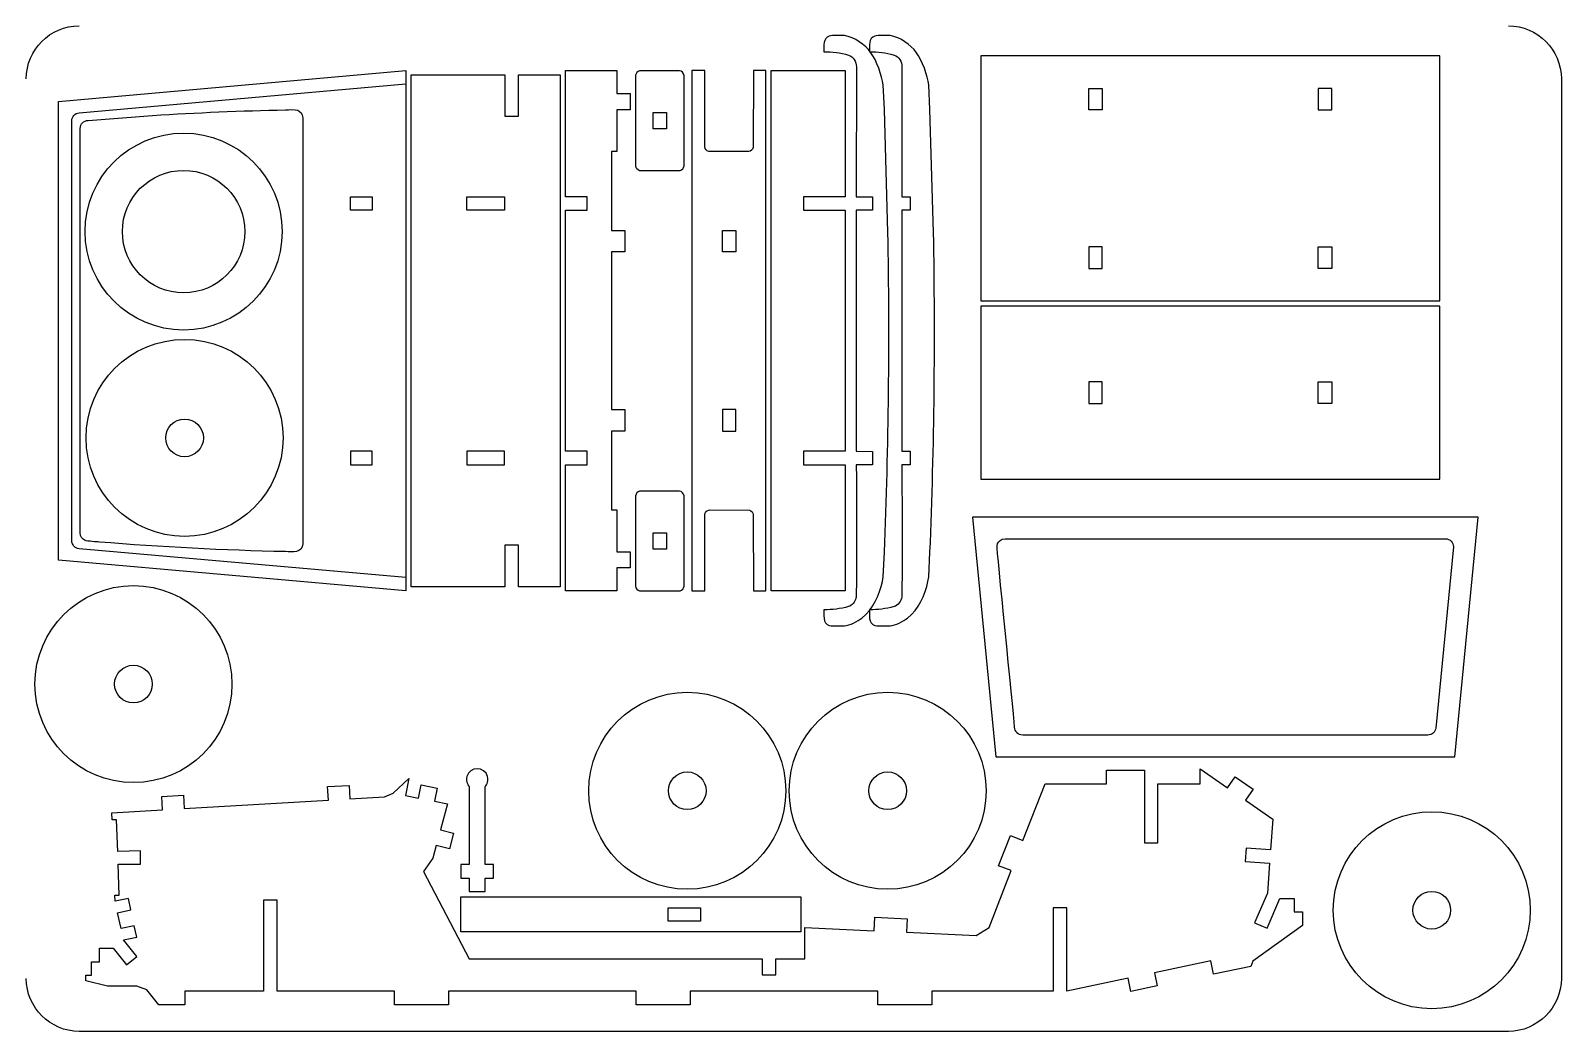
# Model space of a CAD drawing. Extents: x 502 to 1082, y 369 to 749.
# Drawn here: x 793.3 to 1082.5, y 368.9 to 558 of the extents above; entities that cross this region are included whole.
import ezdxf

# ---------------------------------------------------------------- set-up
doc = ezdxf.new("R2010")
doc.units = 0
doc.layers.get('0').update_dxf_attribs({"linetype": 'CONTINUOUS'})

msp = doc.modelspace()

# ---------------------------------------------------------------- linework, layer by layer
at = {"color": 7}
for p, q in [((1059.50359, 553.21485), (972.80809, 553.21485)), ((972.80809, 553.21485), (972.80809, 506.93955)), ((1059.50359, 506.93955), (1059.50359, 553.21485)), ((798.58959, 544.64285), (864.16659, 550.44915)), ((864.16659, 550.44915), (864.16659, 452.14105)), ((865.16659, 452.92365), (865.16659, 549.66645)), ((865.16659, 549.66645), (882.89699, 549.66625)), ((882.89699, 549.66625), (882.89719, 541.82975)), ((885.44699, 549.66625), (893.34879, 549.66645)), ((885.44729, 541.82975), (885.44699, 549.66625)), ((893.34879, 549.66645), (893.34879, 452.92365)), ((894.34879, 526.62045), (894.34889, 550.44055)), ((894.34889, 550.44055), (904.03879, 550.44055)), ((904.03879, 550.44055), (904.03869, 546.11675)), ((907.59099, 549.56615), (907.58869, 532.45345)), ((915.87299, 550.42755), (908.33889, 550.40225)), ((916.75109, 532.45345), (916.75109, 549.54945)), ((920.66269, 550.44915), (918.19779, 550.44915)), ((918.19779, 550.44915), (918.19779, 452.14095)), ((920.67149, 536.03625), (920.66269, 550.44915)), ((929.84259, 550.44915), (929.80779, 535.90535)), ((932.17879, 550.44915), (929.84259, 550.44915)), ((932.17879, 452.14095), (932.17879, 550.44915)), ((933.17879, 452.14095), (933.17879, 550.44915)), ((933.17879, 550.44915), (947.15969, 550.44915)), ((947.15969, 550.44915), (947.15969, 526.62135)), ((949.29429, 551.17715), (949.28959, 526.61215)), ((957.91109, 551.17705), (957.90629, 526.61205)), ((954.58179, 543.13265), (954.37609, 547.77905)), ((963.19859, 543.13255), (962.99279, 547.77895)), ((993.20699, 547.09495), (995.75689, 547.09495)), ((993.20699, 543.01495), (993.20699, 547.09495)), ((995.75689, 547.09495), (995.75689, 543.01495)), ((1039.10479, 547.09495), (1036.55479, 547.09495)), ((1036.55479, 547.09495), (1036.55479, 543.01495)), ((1039.10479, 543.01495), (1039.10479, 547.09495)), ((798.58959, 457.94735), (798.58959, 544.64285)), ((904.03869, 546.11675), (906.58869, 546.11675)), ((906.58869, 546.11675), (906.58869, 543.05685)), ((804.19949, 541.04095), (816.32929, 541.96695)), ((843.76159, 542.94515), (844.38999, 542.46295)), ((844.70619, 541.53155), (844.70619, 461.05875)), ((882.89719, 541.82975), (885.44729, 541.82975)), ((906.58869, 543.05685), (904.03869, 543.05685)), ((904.03869, 543.05685), (904.03869, 535.15815)), ((910.89509, 539.47415), (910.89509, 542.53405)), ((910.89509, 542.53405), (913.44499, 542.53405)), ((913.44499, 542.53405), (913.44499, 539.47415)), ((955.27089, 519.88865), (954.58179, 543.13265)), ((963.88769, 519.88855), (963.19859, 543.13255)), ((995.75689, 543.01495), (993.20699, 543.01495)), ((1036.55479, 543.01495), (1039.10479, 543.01495)), ((802.66359, 463.08515), (802.66359, 539.50495)), ((913.44499, 539.47415), (910.89509, 539.47415)), ((904.03869, 535.15815), (903.01869, 535.15815)), ((903.01869, 535.15815), (903.01869, 520.26665)), ((928.95569, 535.15805), (921.41869, 535.18405)), ((908.33599, 531.60135), (916.00379, 531.60135)), ((853.75719, 524.07215), (853.75719, 526.62215)), ((853.75719, 526.62215), (857.83709, 526.62215)), ((857.83709, 526.62215), (857.83709, 524.07215)), ((875.68789, 526.62445), (882.82779, 526.62445)), ((875.68789, 524.07555), (875.68789, 526.62445)), ((882.82779, 526.62445), (882.82769, 524.07565)), ((898.42879, 526.62045), (894.34879, 526.62045)), ((898.42879, 524.07055), (898.42879, 526.62045)), ((947.15969, 526.62135), (939.29839, 526.62135)), ((939.29839, 526.62135), (939.29839, 524.07145)), ((949.28959, 526.61215), (952.34979, 526.61465)), ((952.34979, 526.61465), (952.35089, 524.06475)), ((957.90629, 526.61205), (959.43919, 526.61335)), ((959.43919, 526.61335), (959.44039, 524.06335)), ((857.83709, 524.07215), (853.75719, 524.07215)), ((882.82769, 524.07565), (875.68789, 524.07555)), ((894.34889, 478.51965), (894.34889, 524.07055)), ((894.34889, 524.07055), (898.42879, 524.07055)), ((939.29839, 524.07145), (947.15979, 524.07145)), ((947.15979, 524.07145), (947.15979, 478.51865)), ((952.35089, 524.06475), (949.29009, 524.06215)), ((949.29009, 524.06215), (949.29009, 478.50935)), ((959.44039, 524.06335), (957.90679, 524.06215)), ((957.90679, 524.06215), (957.90679, 478.50925)), ((903.01869, 520.26665), (905.56869, 520.26665)), ((905.56869, 520.26665), (905.56869, 516.18675)), ((923.97889, 516.18665), (923.97889, 520.26655)), ((923.97889, 520.26655), (926.52889, 520.26655)), ((926.52889, 520.26655), (926.52889, 516.18665)), ((905.56869, 516.18675), (903.01869, 516.18675)), ((903.01869, 516.18675), (903.01869, 486.40355)), ((926.52889, 516.18665), (923.97889, 516.18665)), ((995.75689, 517.13935), (993.20699, 517.13935)), ((993.20699, 517.13935), (993.20699, 513.05945)), ((995.75689, 513.05945), (995.75689, 517.13935)), ((1036.55479, 513.05945), (1036.55479, 517.13935)), ((1036.55479, 517.13935), (1039.10479, 517.13935)), ((1039.10479, 517.13935), (1039.10479, 513.05945)), ((993.20699, 513.05945), (995.75689, 513.05945)), ((1039.10479, 513.05945), (1036.55479, 513.05945)), ((972.80809, 506.93955), (1059.50359, 506.93955)), ((1059.50369, 505.93955), (972.80809, 505.93955)), ((972.80809, 505.93955), (972.80809, 473.26775)), ((1059.50369, 473.26775), (1059.50369, 505.93955)), ((995.75699, 491.64365), (993.20709, 491.64365)), ((993.20709, 491.64365), (993.20709, 487.56375)), ((995.75699, 487.56375), (995.75699, 491.64365)), ((1036.55489, 487.56375), (1036.55489, 491.64365)), ((1036.55489, 491.64365), (1039.10489, 491.64365)), ((1039.10489, 491.64365), (1039.10489, 487.56375)), ((903.01869, 486.40355), (905.56869, 486.40355)), ((905.56869, 486.40355), (905.56869, 482.32355)), ((926.52889, 486.40345), (923.97889, 486.40345)), ((923.97889, 486.40345), (923.97889, 482.32355)), ((926.52889, 482.32355), (926.52889, 486.40345)), ((993.20709, 487.56375), (995.75699, 487.56375)), ((1039.10489, 487.56375), (1036.55489, 487.56375)), ((905.56869, 482.32355), (903.01869, 482.32355)), ((903.01869, 482.32355), (903.01869, 467.43205)), ((923.97889, 482.32355), (926.52889, 482.32355)), ((857.83709, 478.51795), (853.75719, 478.51795)), ((853.75719, 478.51795), (853.75719, 475.96805)), ((857.83709, 475.96805), (857.83709, 478.51795)), ((882.82769, 478.51435), (875.68789, 478.51435)), ((875.68789, 478.51435), (875.68789, 475.96555)), ((882.82779, 475.96555), (882.82769, 478.51435)), ((898.42879, 478.51965), (894.34889, 478.51965)), ((898.42879, 475.96985), (898.42879, 478.51965)), ((947.15979, 478.51865), (939.29839, 478.51865)), ((939.29839, 478.51865), (939.29839, 475.96865)), ((949.29009, 478.50935), (952.35089, 478.50725)), ((952.35089, 478.50725), (952.34979, 475.95725)), ((957.90679, 478.50925), (959.44039, 478.50825)), ((959.44039, 478.50825), (959.43919, 475.95825)), ((853.75719, 475.96805), (857.83709, 475.96805)), ((875.68789, 475.96555), (882.82779, 475.96555)), ((894.34889, 452.14955), (894.34879, 475.96985)), ((894.34879, 475.96985), (898.42879, 475.96985)), ((939.29839, 475.96865), (947.15969, 475.96865)), ((947.15969, 475.96865), (947.15969, 452.14095)), ((952.34979, 475.95725), (949.28959, 475.95935)), ((959.43919, 475.95825), (957.90629, 475.95925)), ((972.80809, 473.26775), (1059.50369, 473.26775)), ((907.59099, 470.12735), (907.58869, 453.01465)), ((915.87299, 470.98875), (908.33889, 470.96345)), ((916.75109, 453.01465), (916.75109, 470.11065)), ((903.01869, 467.43205), (904.03869, 467.43205)), ((904.03869, 467.43205), (904.03869, 459.53325)), ((920.66269, 452.14095), (920.69749, 466.68475)), ((921.54959, 467.43205), (929.08659, 467.40605)), ((929.83379, 466.55385), (929.84259, 452.14095)), ((1066.73779, 466.07165), (971.21819, 466.07165)), ((971.21819, 466.07165), (975.63029, 420.80735)), ((1062.32579, 420.80735), (1066.73779, 466.07165)), ((910.89509, 460.03535), (910.89509, 463.09525)), ((910.89509, 463.09525), (913.44499, 463.09525)), ((913.44499, 463.09525), (913.44499, 460.03535)), ((882.89719, 460.75985), (882.89699, 452.92375)), ((885.44729, 460.75985), (882.89719, 460.75985)), ((885.44699, 452.92385), (885.44729, 460.75985)), ((913.44499, 460.03535), (910.89509, 460.03535)), ((976.81329, 461.88195), (977.40149, 461.99895)), ((977.40149, 461.99895), (1060.55449, 461.99895)), ((1062.09169, 460.46175), (1058.76019, 426.21665)), ((864.16659, 452.14105), (798.58959, 457.94735)), ((904.03869, 459.53325), (906.58869, 459.53325)), ((906.58869, 459.53325), (906.58869, 456.47335)), ((954.37609, 454.79235), (954.58179, 459.43875)), ((962.99279, 454.79225), (963.19859, 459.43865)), ((906.58869, 456.47335), (904.03869, 456.47335)), ((904.03869, 456.47335), (904.03879, 452.14955)), ((954.20429, 453.92315), (954.37609, 454.79235)), ((962.82109, 453.92305), (962.99279, 454.79225)), ((882.89699, 452.92375), (865.16659, 452.92365)), ((893.34879, 452.92365), (885.44699, 452.92385)), ((904.03879, 452.14955), (894.34889, 452.14955)), ((908.33599, 452.16255), (916.00379, 452.16255)), ((918.19779, 452.14095), (920.66269, 452.14095)), ((929.84259, 452.14095), (932.17879, 452.14095)), ((947.15969, 452.14095), (933.17879, 452.14095)), ((949.25689, 450.96465), (949.21049, 450.75385)), ((944.55049, 445.50955), (947.05329, 445.50675)), ((953.16729, 445.50945), (955.67009, 445.50665)), ((1057.23609, 424.88015), (980.71999, 424.88015)), ((975.63029, 420.80735), (1062.32579, 420.80735)), ((861.76529, 413.91015), (864.78379, 416.65505)), ((864.78379, 416.65505), (864.12589, 413.46745)), ((996.57449, 418.24165), (1003.71449, 418.24235)), ((996.57449, 415.69175), (996.57449, 418.24165)), ((1003.71449, 418.24235), (1003.71439, 404.51675)), ((1014.23569, 415.69355), (1014.23549, 418.53665)), ((1014.23549, 418.53665), (1019.42969, 414.91975)), ((1019.42969, 414.91975), (1020.88689, 417.01225)), ((1020.88689, 417.01225), (1024.23499, 414.68105)), ((818.08349, 413.29365), (822.15629, 413.53515)), ((822.15629, 413.53515), (822.30729, 410.98975)), ((849.39899, 415.15095), (853.47169, 415.39245)), ((849.54989, 412.60545), (849.39899, 415.15095)), ((853.47169, 415.39245), (853.62269, 412.84705)), ((860.18879, 413.23645), (861.76529, 413.91015)), ((866.59619, 412.97305), (867.09749, 415.47365)), ((867.09749, 415.47365), (870.09799, 414.87305)), ((870.09799, 414.87305), (869.59669, 412.37245)), ((876.13739, 415.19055), (876.13739, 400.41285)), ((879.19729, 400.41285), (879.19729, 415.19055)), ((980.77249, 404.97785), (984.94439, 415.69075)), ((984.94439, 415.69075), (996.57449, 415.69175)), ((1006.26439, 415.69245), (1014.23569, 415.69355)), ((1006.26439, 404.51675), (1006.26439, 415.69245)), ((1024.23499, 414.68105), (1022.77799, 412.58825)), ((808.67319, 410.18105), (818.23449, 410.74815)), ((818.23449, 410.74815), (818.08349, 413.29365)), ((822.30729, 410.98975), (849.54989, 412.60545)), ((853.62269, 412.84705), (860.18879, 413.23645)), ((864.12589, 413.46745), (866.59619, 412.97305)), ((869.59669, 412.37245), (872.06679, 411.87795)), ((872.06679, 411.87795), (870.74029, 406.98915)), ((1022.77799, 412.58825), (1027.97229, 408.97155)), ((808.72189, 408.85605), (808.67319, 410.18105)), ((809.53779, 408.85605), (808.72189, 408.85605)), ((809.75649, 402.89105), (809.53779, 408.85605)), ((1027.97229, 408.97155), (1027.54349, 403.20635)), ((870.74029, 406.98915), (873.20329, 406.32905)), ((873.20329, 406.32905), (872.41139, 403.37345)), ((976.17549, 400.20035), (978.39629, 405.90325)), ((978.39629, 405.90325), (980.77249, 404.97785)), ((814.03799, 403.04815), (809.75649, 402.89105)), ((814.03799, 400.49825), (814.03799, 403.04815)), ((869.94829, 404.03345), (869.30129, 401.61805)), ((872.41139, 403.37345), (869.94829, 404.03345)), ((1003.71439, 404.51675), (1006.26439, 404.51675)), ((1022.96629, 403.54695), (1022.77719, 401.00385)), ((1027.54349, 403.20635), (1022.96629, 403.54695)), ((810.05819, 394.66175), (809.84419, 400.49825)), ((809.84419, 400.49825), (814.03799, 400.49825)), ((869.30129, 401.61805), (867.55569, 399.13155)), ((867.55569, 399.13155), (876.18049, 382.61805)), ((876.13739, 400.41285), (874.60739, 400.41285)), ((874.60739, 400.41285), (874.60739, 397.86295)), ((880.72729, 400.41285), (879.19729, 400.41285)), ((880.72729, 397.86295), (880.72729, 400.41285)), ((974.37959, 388.56195), (978.55159, 399.27505)), ((978.55159, 399.27505), (976.17549, 400.20035)), ((1022.77719, 401.00385), (1027.35439, 400.66345)), ((1027.35439, 400.66345), (1026.93549, 395.02915)), ((874.60739, 397.86295), (876.13739, 397.86295)), ((876.13739, 397.86295), (876.13739, 395.31295)), ((879.19729, 395.31295), (879.19729, 397.86295)), ((879.19729, 397.86295), (880.72729, 397.86295)), ((809.24329, 394.63195), (810.05819, 394.66175)), ((809.28519, 393.48835), (809.24329, 394.63195)), ((811.77849, 394.02295), (809.28519, 393.48835)), ((812.24069, 391.86705), (811.77849, 394.02295)), ((837.30269, 393.68225), (837.30259, 376.49845)), ((839.85269, 393.68225), (837.30269, 393.68225)), ((839.85249, 376.49845), (839.85269, 393.68225)), ((874.60739, 387.68305), (874.60739, 394.31295)), ((874.60739, 394.31295), (938.82519, 394.31295)), ((876.13739, 395.31295), (879.19729, 395.31295)), ((938.82519, 394.31295), (938.82519, 387.68305)), ((1026.93549, 395.02915), (1024.53339, 389.40105)), ((1026.87869, 388.40015), (1029.28089, 394.02875)), ((1029.28089, 394.02875), (1032.02459, 394.02915)), ((1032.02459, 394.02915), (1032.02459, 391.47905)), ((809.74739, 391.33265), (812.24069, 391.86705)), ((810.38879, 388.34065), (809.74739, 391.33265)), ((913.75189, 392.27295), (919.87179, 392.27295)), ((913.75189, 389.72305), (913.75189, 392.27295)), ((919.87179, 392.27295), (919.87179, 389.72305)), ((952.67239, 387.92155), (952.79209, 390.46855)), ((952.79209, 390.46855), (958.90529, 390.18155)), ((989.03019, 392.25965), (986.48019, 392.25965)), ((986.48019, 392.25965), (986.48019, 376.49765)), ((989.03129, 376.49755), (989.03019, 392.25965)), ((1032.02459, 391.47905), (1033.55679, 391.47955)), ((1033.55679, 391.47955), (1033.55439, 388.93085)), ((812.88199, 388.87515), (810.38879, 388.34065)), ((813.34419, 386.71925), (812.88199, 388.87515)), ((938.82519, 387.68305), (874.60739, 387.68305)), ((919.87179, 389.72305), (913.75189, 389.72305)), ((939.53379, 382.61775), (939.54409, 388.53825)), ((939.54409, 388.53825), (952.67239, 387.92155)), ((958.90529, 390.18155), (958.78559, 387.63435)), ((958.78559, 387.63435), (971.91389, 387.01765)), ((971.91389, 387.01765), (974.37959, 388.56195)), ((1033.55439, 388.93085), (1024.22009, 382.17025)), ((1024.53339, 389.40105), (1026.87869, 388.40015)), ((810.85089, 386.18475), (813.34419, 386.71925)), ((813.39219, 383.07365), (810.85089, 386.18475)), ((804.78009, 379.49815), (804.77929, 382.04665)), ((804.77929, 382.04665), (806.30929, 382.04515)), ((806.30709, 384.59505), (808.87609, 384.59565)), ((806.30929, 382.04515), (806.30709, 384.59505)), ((808.87609, 384.59565), (811.41739, 381.46055)), ((811.41739, 381.46055), (813.39219, 383.07365)), ((876.18049, 382.61805), (931.51389, 382.61795)), ((931.51389, 382.61795), (931.51379, 379.55795)), ((934.06379, 379.55795), (934.06379, 382.61795)), ((934.06379, 382.61795), (939.53379, 382.61775)), ((1016.22929, 382.20635), (1005.62489, 379.98055)), ((1016.75299, 379.71085), (1016.22929, 382.20635)), ((1024.22009, 382.17025), (1023.79289, 381.17185)), ((803.75869, 378.47845), (803.75999, 379.49915)), ((803.75999, 379.49915), (804.78009, 379.49815)), ((931.51379, 379.55795), (934.06379, 379.55795)), ((1000.63379, 378.93285), (989.03129, 376.49755)), ((1001.15759, 376.43695), (1000.63379, 378.93285)), ((1005.62489, 379.98055), (1006.14869, 377.48455)), ((1023.79289, 381.17185), (1016.75299, 379.71085)), ((807.83749, 377.45585), (803.75869, 378.47845)), ((813.37929, 377.45755), (807.83749, 377.45585)), ((815.24939, 376.76965), (813.37929, 377.45755)), ((817.55379, 373.94855), (815.24939, 376.76965)), ((822.45669, 376.49845), (822.45659, 373.94855)), ((837.30259, 376.49845), (822.45669, 376.49845)), ((862.03779, 376.49825), (839.85249, 376.49845)), ((862.03779, 373.94835), (862.03779, 376.49825)), ((907.70799, 376.49805), (872.23759, 376.49825)), ((872.23759, 376.49825), (872.23759, 373.94835)), ((907.70799, 373.94815), (907.70799, 376.49805)), ((953.37819, 376.49785), (917.90779, 376.49805)), ((917.90779, 376.49805), (917.90779, 373.94805)), ((953.37819, 373.94795), (953.37819, 376.49785)), ((986.48019, 376.49765), (963.57799, 376.49785)), ((963.57799, 376.49785), (963.57799, 373.94785)), ((1006.14869, 377.48455), (1001.15759, 376.43695)), ((822.45659, 373.94855), (817.55379, 373.94855)), ((872.23759, 373.94835), (862.03779, 373.94835)), ((917.90779, 373.94805), (907.70799, 373.94815)), ((963.57799, 373.94785), (953.37819, 373.94795))]:
    msp.add_line(p, q, dxfattribs=at)
at = {"color": 0}
for p, q in [((802.45729, 542.47555), (864.16659, 547.95325)), ((1082.48329, 548.89935), (1082.48329, 378.89935)), ((801.08959, 461.60885), (801.08959, 540.98135)), ((864.16659, 454.66225), (802.45729, 460.11465)), ((1072.48319, 368.89935), (802.48329, 368.89935))]:
    msp.add_line(p, q, dxfattribs=at)
for points in [[(792.48319, 548.89935), (792.48319, 554.39935), (796.98329, 558.89935), (802.48329, 558.89935)], [(1072.48319, 558.89935), (1077.98329, 558.89935), (1082.48329, 554.39935), (1082.48329, 548.89935)], [(801.08959, 540.98135), (801.08959, 541.76105), (801.68059, 542.40665), (802.45729, 542.47555)], [(802.45729, 460.11465), (801.68069, 460.18325), (801.08959, 460.82915), (801.08959, 461.60885)], [(802.48329, 368.89935), (796.98329, 368.89935), (792.48319, 373.39935), (792.48319, 378.89935)], [(1082.48329, 378.89935), (1082.48329, 373.39935), (1077.98329, 368.89935), (1072.48319, 368.89935)]]:
    msp.add_open_spline(points, degree=3, dxfattribs=at)
at = {"color": 7}
for points in [[(944.18589, 556.97915), (942.93639, 556.52905), (943.18269, 555.24275), (943.17439, 554.00975)], [(947.05329, 557.06475), (946.96739, 557.07505), (944.60519, 557.13015), (944.18589, 556.97915)], [(952.05159, 553.83465), (950.89699, 555.42885), (948.98489, 556.71345), (947.05329, 557.06475)], [(952.80259, 556.97905), (951.55309, 556.52945), (951.79939, 555.24195), (951.79119, 554.00965)], [(955.67009, 557.06465), (955.58369, 557.07505), (953.22259, 557.13015), (952.80259, 556.97905)], [(960.66829, 553.83455), (959.51359, 555.42915), (957.60219, 556.71275), (955.67009, 557.06465)], [(943.17439, 554.00975), (944.82279, 554.00975), (946.21969, 553.85425), (947.81279, 553.39975)], [(947.81279, 553.39975), (948.74359, 553.13415), (949.27469, 552.09075), (949.29429, 551.17715)], [(951.79119, 554.00965), (953.43999, 554.00965), (954.83589, 553.85425), (956.42939, 553.39965)], [(954.37609, 547.77905), (954.17419, 549.45815), (953.08059, 552.41395), (952.05159, 553.83465)], [(956.42939, 553.39965), (957.36039, 553.13405), (957.89129, 552.09085), (957.91109, 551.17705)], [(962.99279, 547.77895), (962.79089, 549.45855), (961.69759, 552.41315), (960.66829, 553.83455)], [(908.33889, 550.40225), (907.95379, 550.30025), (907.63139, 549.94475), (907.59099, 549.56615)], [(916.75109, 549.54945), (916.70839, 549.98315), (916.30699, 550.38485), (915.87299, 550.42755)], [(802.66359, 539.50495), (802.72409, 540.42735), (803.28309, 540.97065), (804.19949, 541.04095)], [(816.32929, 541.96695), (824.65099, 542.50775), (833.12799, 542.86415), (841.46559, 543.03385)], [(841.46559, 543.03385), (842.08249, 543.04645), (843.24899, 543.15755), (843.76159, 542.94515)], [(844.38999, 542.46295), (844.60249, 542.14495), (844.68049, 541.92425), (844.70619, 541.53155)], [(803.60809, 520.02975), (803.60809, 530.30525), (811.93809, 538.63525), (822.21359, 538.63525)], [(822.21359, 538.63525), (832.48909, 538.63525), (840.81909, 530.30525), (840.81909, 520.02975)], [(921.41869, 535.18405), (921.02889, 535.28865), (920.70989, 535.64735), (920.67149, 536.03625)], [(929.80779, 535.90535), (929.70349, 535.51565), (929.34429, 535.19625), (928.95569, 535.15805)], [(907.58869, 532.45345), (907.62959, 532.03695), (907.93689, 531.73645), (908.33599, 531.60135)], [(916.00379, 531.60135), (916.39369, 531.70565), (916.71289, 532.06485), (916.75109, 532.45345)], [(810.64109, 520.02975), (810.64109, 526.42105), (815.82229, 531.60225), (822.21359, 531.60225)], [(822.21359, 531.60225), (828.60489, 531.60225), (833.78609, 526.42105), (833.78609, 520.02975)], [(822.21359, 501.42425), (811.93809, 501.42425), (803.60809, 509.75425), (803.60809, 520.02975)], [(822.21359, 508.45725), (815.82229, 508.45725), (810.64109, 513.63845), (810.64109, 520.02975)], [(840.81909, 520.02975), (840.81909, 509.75425), (832.48909, 501.42425), (822.21359, 501.42425)], [(833.78609, 520.02975), (833.78609, 513.63845), (828.60489, 508.45725), (822.21359, 508.45725)], [(954.58179, 459.43875), (955.41679, 479.39435), (955.61909, 499.93315), (955.27089, 519.88865)], [(963.19859, 459.43865), (964.03359, 479.39385), (964.23589, 499.93335), (963.88769, 519.88855)], [(803.78419, 481.04795), (803.78419, 491.32345), (812.11419, 499.65345), (822.38969, 499.65345)], [(822.38969, 499.65345), (832.66519, 499.65345), (840.99519, 491.32345), (840.99519, 481.04795)], [(818.82919, 481.04795), (818.82919, 483.01435), (820.42329, 484.60845), (822.38969, 484.60845)], [(822.38969, 484.60845), (824.35609, 484.60845), (825.95019, 483.01435), (825.95019, 481.04795)], [(822.38969, 462.44245), (812.11419, 462.44245), (803.78419, 470.77245), (803.78419, 481.04795)], [(822.38969, 477.48745), (820.42329, 477.48745), (818.82919, 479.08155), (818.82919, 481.04795)], [(840.99519, 481.04795), (840.99519, 470.77245), (832.66519, 462.44245), (822.38969, 462.44245)], [(825.95019, 481.04795), (825.95019, 479.08155), (824.35609, 477.48745), (822.38969, 477.48745)], [(949.28959, 475.95935), (949.29009, 473.40605), (949.35579, 451.52845), (949.25689, 450.96465)], [(957.90629, 475.95925), (957.90679, 473.40615), (957.97249, 451.52825), (957.87369, 450.96455)], [(908.33889, 470.96345), (907.95379, 470.86145), (907.63139, 470.50595), (907.59099, 470.12735)], [(916.75109, 470.11065), (916.70839, 470.54435), (916.30699, 470.94605), (915.87299, 470.98875)], [(920.69749, 466.68475), (920.80179, 467.07455), (921.16109, 467.39385), (921.54959, 467.43205)], [(929.08659, 467.40605), (929.47659, 467.30145), (929.79539, 466.94285), (929.83379, 466.55385)], [(803.61169, 461.66625), (803.00729, 461.91655), (802.70579, 462.44175), (802.66359, 463.08515)], [(806.29269, 461.36605), (805.85889, 461.40205), (804.02459, 461.49535), (803.61169, 461.66625)], [(841.46559, 459.55635), (829.77439, 459.79425), (817.94619, 460.39835), (806.29269, 461.36605)], [(844.70619, 461.05875), (844.58369, 459.18835), (842.79759, 459.52925), (841.46559, 459.55635)], [(979.18279, 426.41725), (978.89219, 429.98865), (975.80419, 460.10605), (975.87749, 460.66235)], [(975.87749, 460.66235), (975.95439, 461.24595), (976.30299, 461.63035), (976.81329, 461.88195)], [(1060.55449, 461.99895), (1061.47339, 461.93875), (1062.10479, 461.28205), (1062.09169, 460.46175)], [(794.12699, 434.52275), (794.12699, 444.79825), (802.45699, 453.12825), (812.73249, 453.12825)], [(812.73249, 453.12825), (823.00799, 453.12825), (831.33799, 444.79825), (831.33799, 434.52275)], [(907.58869, 453.01465), (907.62959, 452.59815), (907.93689, 452.29765), (908.33599, 452.16255)], [(916.00379, 452.16255), (916.39369, 452.26685), (916.71289, 452.62605), (916.75109, 453.01465)], [(950.35359, 447.00275), (952.49969, 448.62665), (953.63139, 451.37085), (954.20429, 453.92315)], [(958.97039, 447.00265), (961.11659, 448.62675), (962.24809, 451.37045), (962.82109, 453.92305)], [(943.17439, 448.56175), (943.17819, 447.99305), (943.11259, 446.90805), (943.27659, 446.48205)], [(947.81279, 449.17165), (946.21859, 448.71715), (944.82389, 448.56175), (943.17439, 448.56175)], [(949.21049, 450.75385), (948.99439, 450.06585), (948.53829, 449.37845), (947.81279, 449.17165)], [(951.79119, 448.56165), (951.79499, 447.99295), (951.72929, 446.90815), (951.89329, 446.48195)], [(956.42939, 449.17155), (954.83549, 448.71695), (953.44039, 448.56165), (951.79119, 448.56165)], [(957.87369, 450.96455), (957.73979, 450.20065), (957.19999, 449.39135), (956.42939, 449.17155)], [(943.27659, 446.48205), (943.47929, 445.95565), (943.99499, 445.55495), (944.55049, 445.50955)], [(947.05329, 445.50675), (948.00929, 445.62175), (949.54469, 446.39065), (950.35359, 447.00275)], [(951.89329, 446.48195), (952.09589, 445.95555), (952.61189, 445.55485), (953.16729, 445.50945)], [(955.67009, 445.50665), (956.62569, 445.62145), (958.16169, 446.39065), (958.97039, 447.00265)], [(809.17199, 434.52275), (809.17199, 436.48915), (810.76609, 438.08325), (812.73249, 438.08325)], [(812.73249, 438.08325), (814.69889, 438.08325), (816.29299, 436.48915), (816.29299, 434.52275)], [(812.73249, 415.91725), (802.45699, 415.91725), (794.12699, 424.24725), (794.12699, 434.52275)], [(812.73249, 430.96225), (810.76609, 430.96225), (809.17199, 432.55635), (809.17199, 434.52275)], [(831.33799, 434.52275), (831.33799, 424.24725), (823.00799, 415.91725), (812.73249, 415.91725)], [(816.29299, 434.52275), (816.29299, 432.55635), (814.69889, 430.96225), (812.73249, 430.96225)], [(898.75359, 414.36615), (898.75359, 424.64165), (907.08359, 432.97165), (917.35909, 432.97165)], [(917.35909, 432.97165), (927.63459, 432.97165), (935.96459, 424.64165), (935.96459, 414.36615)], [(936.60579, 414.36615), (936.60579, 424.64165), (944.93579, 432.97165), (955.21129, 432.97165)], [(955.21129, 432.97165), (965.48679, 432.97165), (973.81679, 424.64165), (973.81679, 414.36615)], [(980.71999, 424.88015), (979.79789, 424.94045), (979.25769, 425.49715), (979.18279, 426.41725)], [(1058.76019, 426.21665), (1058.62669, 425.40835), (1058.05359, 424.93365), (1057.23609, 424.88015)], [(875.69689, 417.04695), (875.40959, 415.97475), (876.13699, 415.19165), (876.13739, 415.19055)], [(879.63779, 417.04695), (879.10589, 419.03275), (876.22909, 419.03325), (875.69689, 417.04695)], [(879.19729, 415.19055), (879.19759, 415.19155), (879.92509, 415.97445), (879.63779, 417.04695)], [(913.79859, 414.36615), (913.79859, 416.33255), (915.39269, 417.92665), (917.35909, 417.92665)], [(917.35909, 417.92665), (919.32549, 417.92665), (920.91959, 416.33255), (920.91959, 414.36615)], [(951.65079, 414.36615), (951.65079, 416.33255), (953.24489, 417.92665), (955.21129, 417.92665)], [(955.21129, 417.92665), (957.17769, 417.92665), (958.77179, 416.33255), (958.77179, 414.36615)], [(917.35909, 395.76065), (907.08359, 395.76065), (898.75359, 404.09065), (898.75359, 414.36615)], [(917.35909, 410.80565), (915.39269, 410.80565), (913.79859, 412.39975), (913.79859, 414.36615)], [(935.96459, 414.36615), (935.96459, 404.09065), (927.63459, 395.76065), (917.35909, 395.76065)], [(920.91959, 414.36615), (920.91959, 412.39975), (919.32549, 410.80565), (917.35909, 410.80565)], [(955.21129, 395.76065), (944.93579, 395.76065), (936.60579, 404.09065), (936.60579, 414.36615)], [(955.21129, 410.80565), (953.24489, 410.80565), (951.65079, 412.39975), (951.65079, 414.36615)], [(973.81679, 414.36615), (973.81679, 404.09065), (965.48679, 395.76065), (955.21129, 395.76065)], [(958.77179, 414.36615), (958.77179, 412.39975), (957.17769, 410.80565), (955.21129, 410.80565)], [(1039.38859, 391.78835), (1039.38859, 402.06385), (1047.71859, 410.39385), (1057.99409, 410.39385)], [(1057.99409, 410.39385), (1068.26959, 410.39385), (1076.59959, 402.06385), (1076.59959, 391.78835)], [(1054.43359, 391.78835), (1054.43359, 393.75475), (1056.02769, 395.34885), (1057.99409, 395.34885)], [(1057.99409, 395.34885), (1059.96049, 395.34885), (1061.55459, 393.75475), (1061.55459, 391.78835)], [(1057.99409, 373.18285), (1047.71859, 373.18285), (1039.38859, 381.51285), (1039.38859, 391.78835)], [(1057.99409, 388.22785), (1056.02769, 388.22785), (1054.43359, 389.82195), (1054.43359, 391.78835)], [(1076.59959, 391.78835), (1076.59959, 381.51285), (1068.26959, 373.18285), (1057.99409, 373.18285)], [(1061.55459, 391.78835), (1061.55459, 389.82195), (1059.96049, 388.22785), (1057.99409, 388.22785)]]:
    msp.add_open_spline(points, degree=3, dxfattribs=at)

doc.saveas('drawing.dxf')
